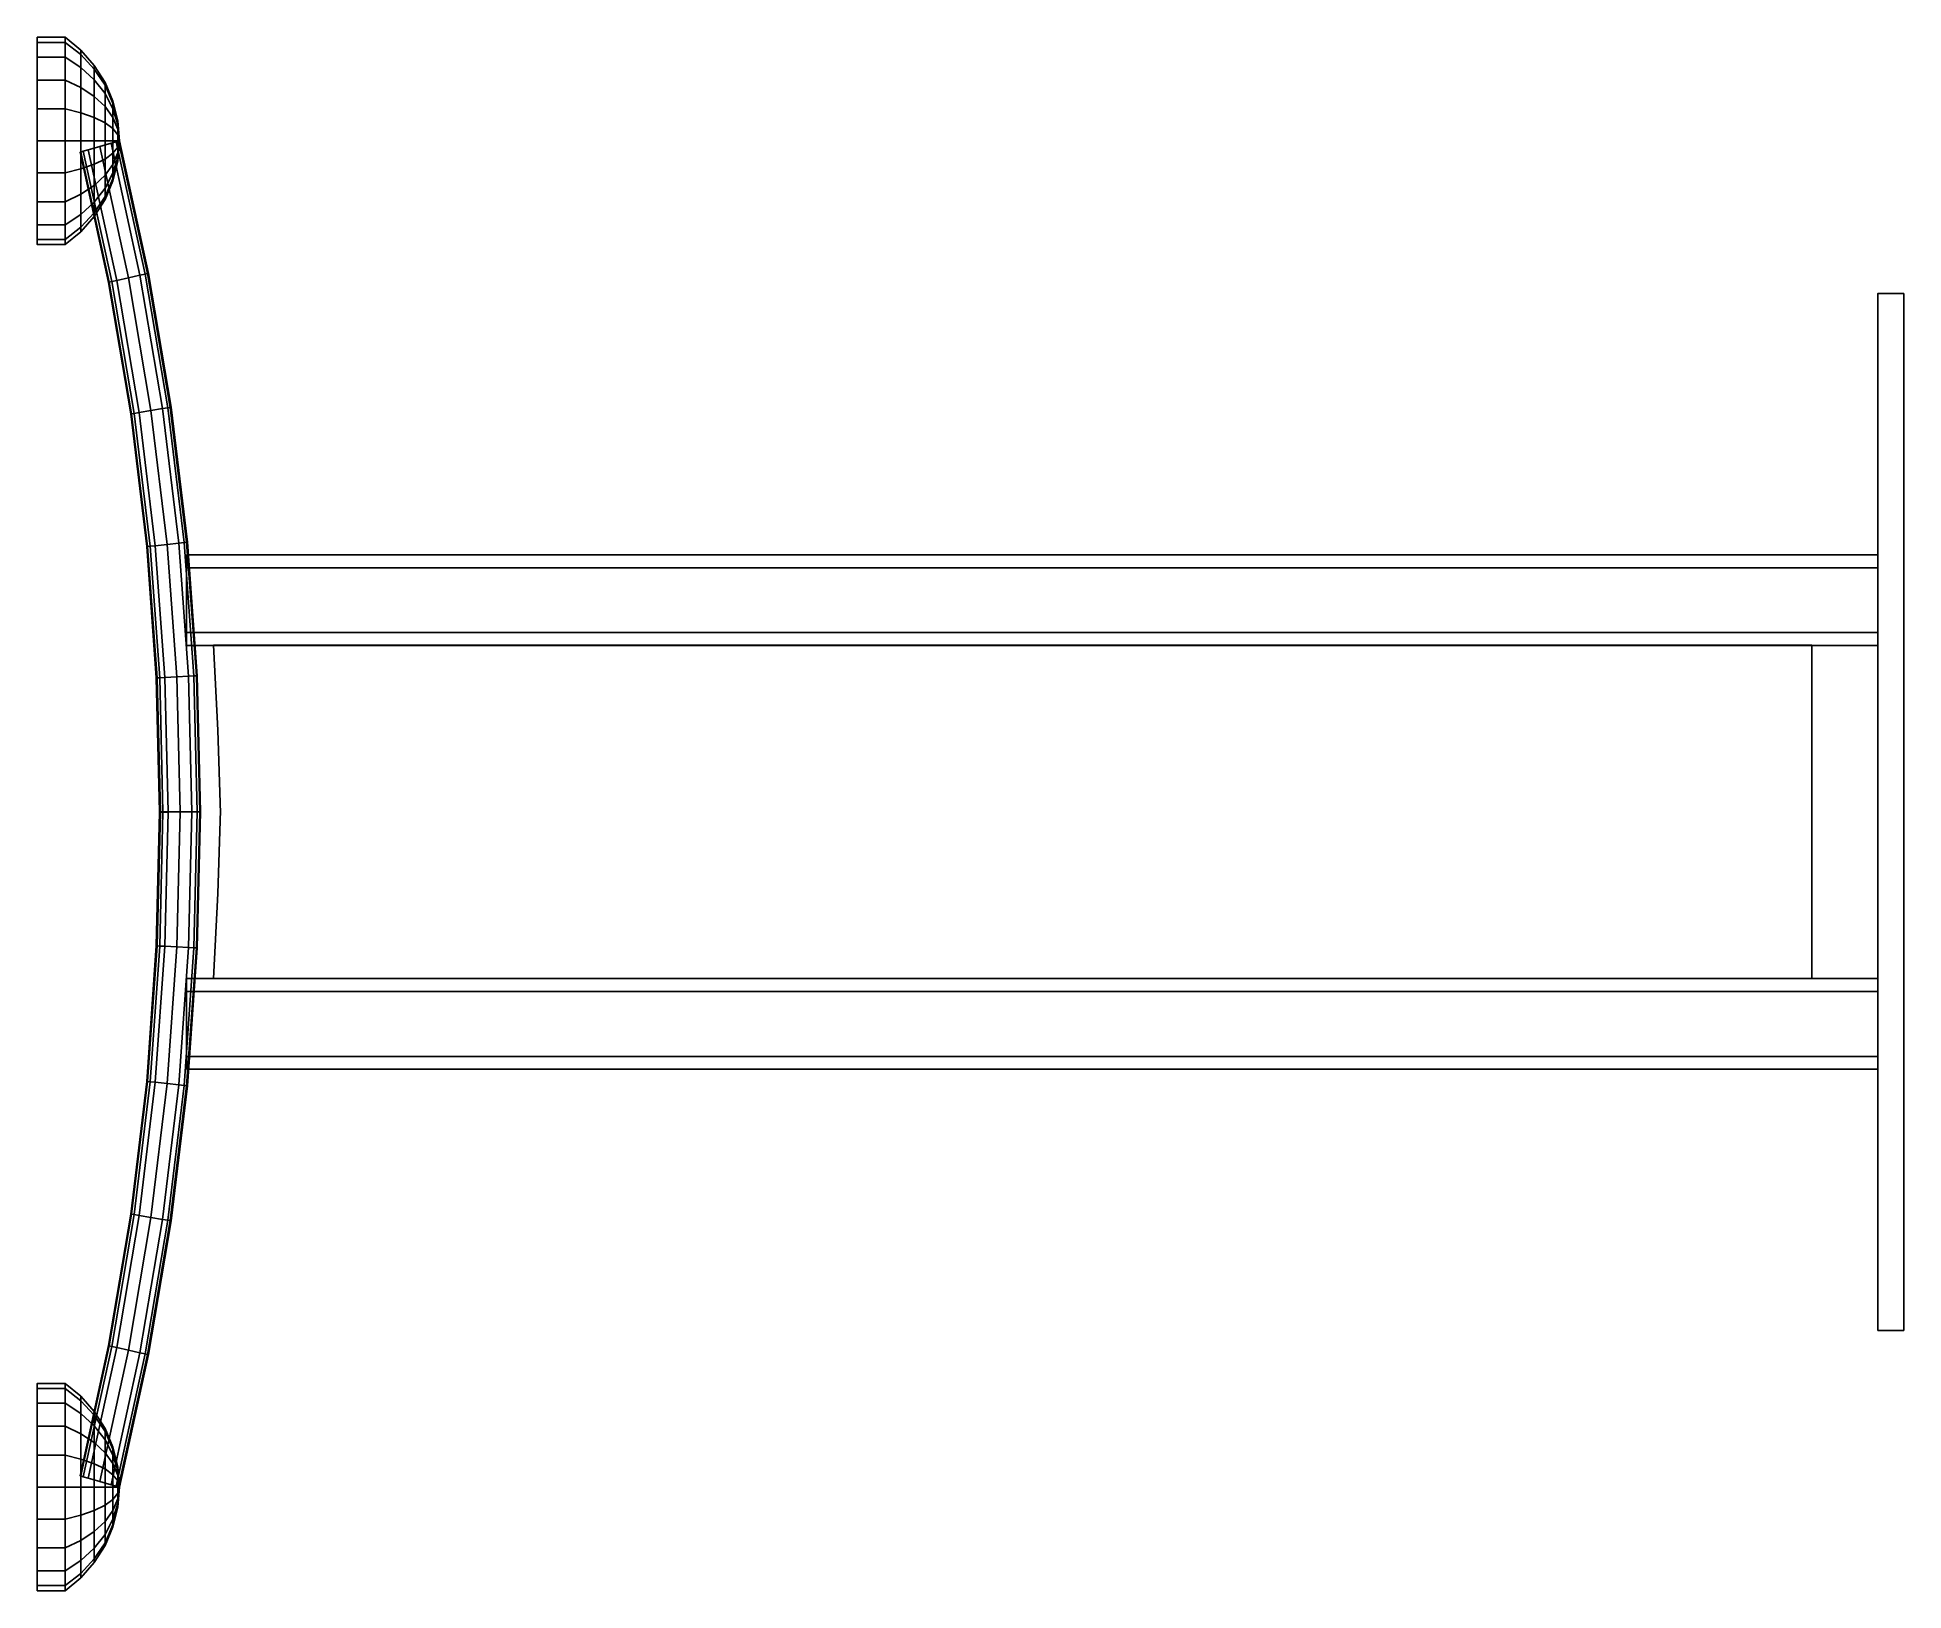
# Model space of a CAD drawing. Extents: x 0 to 720, y -599 to 0.
import ezdxf

# ---------------------------------------------------------------- set-up
doc = ezdxf.new("R2010")
doc.units = 0
doc.header["$MEASUREMENT"] = 0
doc.layers.add('ESTRUTURA', color=141, linetype='CONTINUOUS')
doc.layers.add('VIDRO', color=7, linetype='CONTINUOUS')

msp = doc.modelspace()

# ---------------------------------------------------------------- linework, layer by layer
at = {"layer": 'ESTRUTURA'}
for points in [[(24.06545, -42.14887, 64.11047), (19.67499, -43.40782, 59.66212), (30.69568, -93.80318, 59.66212), (35.15044, -92.79517, 64.11047)], [(19.67499, -43.40782, 20.28286), (24.06545, -42.14887, 15.83451), (35.15044, -92.79517, 15.83451), (30.69568, -93.80318, 20.28286)], [(24.06545, -42.14887, 15.83451), (28.45591, -40.88992, 20.28286), (39.60522, -91.78717, 20.28286), (35.15044, -92.79517, 15.83451)], [(28.45591, -40.88992, 59.66212), (24.06545, -42.14887, 64.11047), (35.15044, -92.79517, 64.11047), (39.60522, -91.78717, 59.66212)], [(28.45591, -40.88992, 20.28286), (30.39649, -40.33347, 26.65903), (41.57423, -91.34163, 26.65903), (39.60522, -91.78717, 20.28286)], [(30.39649, -40.33347, 53.28594), (28.45591, -40.88992, 59.66212), (39.60522, -91.78717, 59.66212), (41.57423, -91.34163, 53.28594)], [(30.39649, -40.33347, 26.65903), (31.35791, -40.05779, 33.28107), (42.54974, -91.12089, 33.28107), (41.57423, -91.34163, 26.65903)], [(31.35791, -40.05779, 46.66391), (30.39649, -40.33347, 53.28594), (41.57423, -91.34163, 53.28594), (42.54974, -91.12089, 46.66391)], [(31.35791, -40.05779, 33.28107), (31.65538, -39.97249, 39.97249), (42.85155, -91.0526, 39.97249), (42.54974, -91.12089, 33.28107)], [(31.65538, -39.97249, 39.97249), (31.35791, -40.05779, 46.66391), (42.54974, -91.12089, 46.66391), (42.85155, -91.0526, 39.97249)], [(16.77299, -44.23994, 46.66391), (16.47551, -44.32524, 39.97249), (27.44934, -94.53777, 39.97249), (27.75116, -94.46947, 46.66391)], [(16.47551, -44.32524, 39.97249), (16.77299, -44.23994, 33.28107), (27.75116, -94.46947, 33.28107), (27.44934, -94.53777, 39.97249)], [(17.7344, -43.96427, 53.28594), (16.77299, -44.23994, 46.66391), (27.75116, -94.46947, 46.66391), (28.72667, -94.24873, 53.28594)], [(16.77299, -44.23994, 33.28107), (17.7344, -43.96427, 26.65903), (28.72667, -94.24873, 26.65903), (27.75116, -94.46947, 33.28107)], [(19.67499, -43.40782, 59.66212), (17.7344, -43.96427, 53.28594), (28.72667, -94.24873, 53.28594), (30.69568, -93.80318, 59.66212)], [(17.7344, -43.96427, 26.65903), (19.67499, -43.40782, 20.28286), (30.69568, -93.80318, 20.28286), (28.72667, -94.24873, 26.65903)], [(35.15044, -92.79517, 64.11047), (30.69568, -93.80318, 59.66212), (39.31213, -144.7556, 59.66212), (43.81689, -144.0018, 64.11047)], [(30.69568, -93.80318, 20.28286), (35.15044, -92.79517, 15.83451), (43.81689, -144.0018, 15.83451), (39.31213, -144.7556, 20.28286)], [(35.15044, -92.79517, 15.83451), (39.60522, -91.78717, 20.28286), (48.32164, -143.248, 20.28286), (43.81689, -144.0018, 15.83451)], [(39.60522, -91.78717, 59.66212), (35.15044, -92.79517, 64.11047), (43.81689, -144.0018, 64.11047), (48.32164, -143.248, 59.66212)], [(39.60522, -91.78717, 20.28286), (41.57423, -91.34163, 26.65903), (50.31275, -142.9148, 26.65903), (48.32164, -143.248, 20.28286)], [(41.57423, -91.34163, 53.28594), (39.60522, -91.78717, 59.66212), (48.32164, -143.248, 59.66212), (50.31275, -142.9148, 53.28594)], [(41.57423, -91.34163, 26.65903), (42.54974, -91.12089, 33.28107), (51.29919, -142.7497, 33.28107), (50.31275, -142.9148, 26.65903)], [(42.54974, -91.12089, 46.66391), (41.57423, -91.34163, 53.28594), (50.31275, -142.9148, 53.28594), (51.29919, -142.7497, 46.66391)], [(42.54974, -91.12089, 33.28107), (42.85155, -91.0526, 39.97249), (51.6044, -142.6986, 39.97249), (51.29919, -142.7497, 33.28107)], [(42.85155, -91.0526, 39.97249), (42.54974, -91.12089, 46.66391), (51.29919, -142.7497, 46.66391), (51.6044, -142.6986, 39.97249)], [(27.75116, -94.46947, 46.66391), (27.44934, -94.53777, 39.97249), (36.02938, -145.305, 39.97249), (36.33459, -145.2539, 46.66391)], [(27.44934, -94.53777, 39.97249), (27.75116, -94.46947, 33.28107), (36.33459, -145.2539, 33.28107), (36.02938, -145.305, 39.97249)], [(28.72667, -94.24873, 53.28594), (27.75116, -94.46947, 46.66391), (36.33459, -145.2539, 46.66391), (37.32103, -145.0888, 53.28594)], [(27.75116, -94.46947, 33.28107), (28.72667, -94.24873, 26.65903), (37.32103, -145.0888, 26.65903), (36.33459, -145.2539, 33.28107)], [(30.69568, -93.80318, 59.66212), (28.72667, -94.24873, 53.28594), (37.32103, -145.0888, 53.28594), (39.31213, -144.7556, 59.66212)], [(28.72667, -94.24873, 26.65903), (30.69568, -93.80318, 20.28286), (39.31213, -144.7556, 20.28286), (37.32103, -145.0888, 26.65903)], [(710, -498.8853, 57.68498), (710, -498.8853, 27.68498), (710, -98.88527, 27.68498), (710, -98.88527, 57.68498)], [(710, -98.88527, 57.68498), (710, -98.88527, 27.68498), (720, -98.88527, 27.68498), (720, -98.88527, 57.68498)], [(710, -498.8853, 27.68498), (710, -98.88527, 27.68498), (720, -98.88527, 27.68498), (720, -498.8853, 27.68498)], [(710, -498.8853, 57.68498), (710, -98.88527, 57.68498), (720, -98.88527, 57.68498), (720, -498.8853, 57.68498)], [(720, -498.8853, 57.68498), (720, -498.8853, 27.68498), (720, -98.88527, 27.68498), (720, -98.88527, 57.68498)], [(43.81689, -144.0018, 15.83451), (48.32164, -143.248, 20.28286), (54.57714, -195.1336, 20.28286), (50.0369, -195.6308, 15.83451)], [(48.32164, -143.248, 59.66212), (43.81689, -144.0018, 64.11047), (50.0369, -195.6308, 64.11047), (54.57714, -195.1336, 59.66212)], [(48.32164, -143.248, 20.28286), (50.31275, -142.9148, 26.65903), (56.58394, -194.9138, 26.65903), (54.57714, -195.1336, 20.28286)], [(50.31275, -142.9148, 53.28594), (48.32164, -143.248, 59.66212), (54.57714, -195.1336, 59.66212), (56.58394, -194.9138, 53.28594)], [(50.31275, -142.9148, 26.65903), (51.29919, -142.7497, 33.28107), (57.57815, -194.8049, 33.28107), (56.58394, -194.9138, 26.65903)], [(51.29919, -142.7497, 46.66391), (50.31275, -142.9148, 53.28594), (56.58394, -194.9138, 53.28594), (57.57815, -194.8049, 46.66391)], [(51.29919, -142.7497, 33.28107), (51.6044, -142.6986, 39.97249), (57.88577, -194.7712, 39.97249), (57.57815, -194.8049, 33.28107)], [(51.6044, -142.6986, 39.97249), (51.29919, -142.7497, 46.66391), (57.57815, -194.8049, 46.66391), (57.88577, -194.7712, 39.97249)], [(36.33459, -145.2539, 46.66391), (36.02938, -145.305, 39.97249), (42.18803, -196.4904, 39.97249), (42.49564, -196.4567, 46.66391)], [(36.02938, -145.305, 39.97249), (36.33459, -145.2539, 33.28107), (42.49564, -196.4567, 33.28107), (42.18803, -196.4904, 39.97249)], [(37.32103, -145.0888, 53.28594), (36.33459, -145.2539, 46.66391), (42.49564, -196.4567, 46.66391), (43.48986, -196.3478, 53.28594)], [(36.33459, -145.2539, 33.28107), (37.32103, -145.0888, 26.65903), (43.48986, -196.3478, 26.65903), (42.49564, -196.4567, 33.28107)], [(39.31213, -144.7556, 59.66212), (37.32103, -145.0888, 53.28594), (43.48986, -196.3478, 53.28594), (45.49665, -196.128, 59.66212)], [(37.32103, -145.0888, 26.65903), (39.31213, -144.7556, 20.28286), (45.49665, -196.128, 20.28286), (43.48986, -196.3478, 26.65903)], [(43.81689, -144.0018, 64.11047), (39.31213, -144.7556, 59.66212), (45.49665, -196.128, 59.66212), (50.0369, -195.6308, 64.11047)], [(39.31213, -144.7556, 20.28286), (43.81689, -144.0018, 15.83451), (50.0369, -195.6308, 15.83451), (45.49665, -196.128, 20.28286)], [(42.49564, -196.4567, 46.66391), (42.18803, -196.4904, 39.97249), (45.90549, -247.1406, 39.97249), (46.21452, -247.1244, 46.66391)], [(42.18803, -196.4904, 39.97249), (42.49564, -196.4567, 33.28107), (46.21452, -247.1244, 33.28107), (45.90549, -247.1406, 39.97249)], [(43.48986, -196.3478, 53.28594), (42.49564, -196.4567, 46.66391), (46.21452, -247.1244, 46.66391), (47.2133, -247.0721, 53.28594)], [(42.49564, -196.4567, 33.28107), (43.48986, -196.3478, 26.65903), (47.2133, -247.0721, 26.65903), (46.21452, -247.1244, 33.28107)], [(45.49665, -196.128, 59.66212), (43.48986, -196.3478, 53.28594), (47.2133, -247.0721, 53.28594), (49.22933, -246.9664, 59.66212)], [(43.48986, -196.3478, 26.65903), (45.49665, -196.128, 20.28286), (49.22933, -246.9664, 20.28286), (47.2133, -247.0721, 26.65903)], [(50.0369, -195.6308, 64.11047), (45.49665, -196.128, 59.66212), (49.22933, -246.9664, 59.66212), (53.79047, -246.7274, 64.11047)], [(45.49665, -196.128, 20.28286), (50.0369, -195.6308, 15.83451), (53.79047, -246.7274, 15.83451), (49.22933, -246.9664, 20.28286)], [(50.0369, -195.6308, 15.83451), (54.57714, -195.1336, 20.28286), (58.3516, -246.4883, 20.28286), (53.79047, -246.7274, 15.83451)], [(54.57714, -195.1336, 59.66212), (50.0369, -195.6308, 64.11047), (53.79047, -246.7274, 64.11047), (58.3516, -246.4883, 59.66212)], [(54.57714, -195.1336, 20.28286), (56.58394, -194.9138, 26.65903), (60.36762, -246.3826, 26.65903), (58.3516, -246.4883, 20.28286)], [(56.58394, -194.9138, 53.28594), (54.57714, -195.1336, 59.66212), (58.3516, -246.4883, 59.66212), (60.36762, -246.3826, 53.28594)], [(56.58394, -194.9138, 26.65903), (57.57815, -194.8049, 33.28107), (61.36641, -246.3303, 33.28107), (60.36762, -246.3826, 26.65903)], [(57.57815, -194.8049, 46.66391), (56.58394, -194.9138, 53.28594), (60.36762, -246.3826, 53.28594), (61.36641, -246.3303, 46.66391)], [(57.49021, -199.6453, 50.18498), (57.49021, -204.6453, 55.18498), (710, -204.6453, 55.18498), (710, -199.6453, 50.18498)], [(57.57815, -194.8049, 33.28107), (57.88577, -194.7712, 39.97249), (61.67544, -246.3141, 39.97249), (61.36641, -246.3303, 33.28107)], [(57.88577, -194.7712, 39.97249), (57.57815, -194.8049, 46.66391), (61.36641, -246.3303, 46.66391), (61.67544, -246.3141, 39.97249)], [(57.49021, -229.6453, 30.18498), (57.49021, -204.6453, 30.18498), (710, -204.6453, 30.18498), (710, -229.6453, 30.18498)], [(57.49021, -234.6453, 35.18498), (57.49021, -229.6453, 30.18498), (710, -229.6453, 30.18498), (710, -234.6453, 35.18498)], [(57.49021, -234.6453, 50.18498), (57.49021, -234.6453, 35.18498), (710, -234.6453, 35.18498), (710, -234.6453, 50.18498)], [(46.21452, -247.1244, 46.66391), (45.90549, -247.1406, 39.97249), (47.16978, -298.7475, 39.97249), (47.47923, -298.7488, 46.66391)], [(45.90549, -247.1406, 39.97249), (46.21452, -247.1244, 33.28107), (47.47923, -298.7488, 33.28107), (47.16978, -298.7475, 39.97249)], [(47.2133, -247.0721, 53.28594), (46.21452, -247.1244, 46.66391), (47.47923, -298.7488, 46.66391), (48.47939, -298.7531, 53.28594)], [(46.21452, -247.1244, 33.28107), (47.2133, -247.0721, 26.65903), (48.47939, -298.7531, 26.65903), (47.47923, -298.7488, 33.28107)], [(49.22933, -246.9664, 59.66212), (47.2133, -247.0721, 53.28594), (48.47939, -298.7531, 53.28594), (50.49816, -298.762, 59.66212)], [(47.2133, -247.0721, 26.65903), (49.22933, -246.9664, 20.28286), (50.49816, -298.762, 20.28286), (48.47939, -298.7531, 26.65903)], [(53.79047, -246.7274, 64.11047), (49.22933, -246.9664, 59.66212), (50.49816, -298.762, 59.66212), (55.06551, -298.7819, 64.11047)], [(49.22933, -246.9664, 20.28286), (53.79047, -246.7274, 15.83451), (55.06551, -298.7819, 15.83451), (50.49816, -298.762, 20.28286)], [(53.79047, -246.7274, 15.83451), (58.3516, -246.4883, 20.28286), (59.63285, -298.8018, 20.28286), (55.06551, -298.7819, 15.83451)], [(58.3516, -246.4883, 59.66212), (53.79047, -246.7274, 64.11047), (55.06551, -298.7819, 64.11047), (59.63285, -298.8018, 59.66212)], [(58.3516, -246.4883, 20.28286), (60.36762, -246.3826, 26.65903), (61.65163, -298.8106, 26.65903), (59.63285, -298.8018, 20.28286)], [(60.36762, -246.3826, 53.28594), (58.3516, -246.4883, 59.66212), (59.63285, -298.8018, 59.66212), (61.65163, -298.8106, 53.28594)], [(60.36762, -246.3826, 26.65903), (61.36641, -246.3303, 33.28107), (62.65178, -298.815, 33.28107), (61.65163, -298.8106, 26.65903)], [(61.36641, -246.3303, 46.66391), (60.36762, -246.3826, 53.28594), (61.65163, -298.8106, 53.28594), (62.65178, -298.815, 46.66391)], [(61.36641, -246.3303, 33.28107), (61.67544, -246.3141, 39.97249), (62.96124, -298.8164, 39.97249), (62.65178, -298.815, 33.28107)], [(61.67544, -246.3141, 39.97249), (61.36641, -246.3303, 46.66391), (62.65178, -298.815, 46.66391), (62.96124, -298.8164, 39.97249)], [(46.21452, -350.5083, 46.66391), (45.90549, -350.4921, 39.97249), (47.16978, -298.8853, 39.97249), (47.47923, -298.8839, 46.66391)], [(45.90549, -350.4921, 39.97249), (46.21452, -350.5083, 33.28107), (47.47923, -298.8839, 33.28107), (47.16978, -298.8853, 39.97249)], [(46.21452, -350.5083, 33.28107), (47.2133, -350.5607, 26.65903), (48.47939, -298.8795, 26.65903), (47.47923, -298.8839, 33.28107)], [(47.2133, -350.5607, 53.28594), (46.21452, -350.5083, 46.66391), (47.47923, -298.8839, 46.66391), (48.47939, -298.8795, 53.28594)], [(47.2133, -350.5607, 26.65903), (49.22933, -350.6664, 20.28286), (50.49816, -298.8707, 20.28286), (48.47939, -298.8795, 26.65903)], [(49.22933, -350.6664, 59.66212), (47.2133, -350.5607, 53.28594), (48.47939, -298.8795, 53.28594), (50.49816, -298.8707, 59.66212)], [(49.22933, -350.6664, 20.28286), (53.79047, -350.9054, 15.83451), (55.06551, -298.8508, 15.83451), (50.49816, -298.8707, 20.28286)], [(53.79047, -350.9054, 64.11047), (49.22933, -350.6664, 59.66212), (50.49816, -298.8707, 59.66212), (55.06551, -298.8508, 64.11047)], [(53.79047, -350.9054, 15.83451), (58.3516, -351.1444, 20.28286), (59.63285, -298.8309, 20.28286), (55.06551, -298.8508, 15.83451)], [(58.3516, -351.1444, 59.66212), (53.79047, -350.9054, 64.11047), (55.06551, -298.8508, 64.11047), (59.63285, -298.8309, 59.66212)], [(58.3516, -351.1444, 20.28286), (60.36762, -351.2501, 26.65903), (61.65163, -298.8221, 26.65903), (59.63285, -298.8309, 20.28286)], [(60.36762, -351.2501, 53.28594), (58.3516, -351.1444, 59.66212), (59.63285, -298.8309, 59.66212), (61.65163, -298.8221, 53.28594)], [(60.36762, -351.2501, 26.65903), (61.36641, -351.3024, 33.28107), (62.65178, -298.8177, 33.28107), (61.65163, -298.8221, 26.65903)], [(61.36641, -351.3024, 46.66391), (60.36762, -351.2501, 53.28594), (61.65163, -298.8221, 53.28594), (62.65178, -298.8177, 46.66391)], [(61.67544, -351.3186, 39.97249), (61.36641, -351.3024, 46.66391), (62.65178, -298.8177, 46.66391), (62.96124, -298.8164, 39.97249)], [(61.36641, -351.3024, 33.28107), (61.67544, -351.3186, 39.97249), (62.96124, -298.8164, 39.97249), (62.65178, -298.8177, 33.28107)], [(42.49564, -402.8067, 46.66391), (42.18803, -402.773, 39.97249), (45.90549, -350.4921, 39.97249), (46.21452, -350.5083, 46.66391)], [(42.18803, -402.773, 39.97249), (42.49564, -402.8067, 33.28107), (46.21452, -350.5083, 33.28107), (45.90549, -350.4921, 39.97249)], [(42.49564, -402.8067, 33.28107), (43.48986, -402.9156, 26.65903), (47.2133, -350.5607, 26.65903), (46.21452, -350.5083, 33.28107)], [(43.48986, -402.9156, 53.28594), (42.49564, -402.8067, 46.66391), (46.21452, -350.5083, 46.66391), (47.2133, -350.5607, 53.28594)], [(43.48986, -402.9156, 26.65903), (45.49665, -403.1354, 20.28286), (49.22933, -350.6664, 20.28286), (47.2133, -350.5607, 26.65903)], [(45.49665, -403.1354, 59.66212), (43.48986, -402.9156, 53.28594), (47.2133, -350.5607, 53.28594), (49.22933, -350.6664, 59.66212)], [(45.49665, -403.1354, 20.28286), (50.0369, -403.6326, 15.83451), (53.79047, -350.9054, 15.83451), (49.22933, -350.6664, 20.28286)], [(50.0369, -403.6326, 64.11047), (45.49665, -403.1354, 59.66212), (49.22933, -350.6664, 59.66212), (53.79047, -350.9054, 64.11047)], [(50.0369, -403.6326, 15.83451), (54.57714, -404.1298, 20.28286), (58.3516, -351.1444, 20.28286), (53.79047, -350.9054, 15.83451)], [(54.57714, -404.1298, 59.66212), (50.0369, -403.6326, 64.11047), (53.79047, -350.9054, 64.11047), (58.3516, -351.1444, 59.66212)], [(54.57714, -404.1298, 20.28286), (56.58394, -404.3496, 26.65903), (60.36762, -351.2501, 26.65903), (58.3516, -351.1444, 20.28286)], [(56.58394, -404.3496, 53.28594), (54.57714, -404.1298, 59.66212), (58.3516, -351.1444, 59.66212), (60.36762, -351.2501, 53.28594)], [(56.58394, -404.3496, 26.65903), (57.57815, -404.4585, 33.28107), (61.36641, -351.3024, 33.28107), (60.36762, -351.2501, 26.65903)], [(57.57815, -404.4585, 46.66391), (56.58394, -404.3496, 53.28594), (60.36762, -351.2501, 53.28594), (61.36641, -351.3024, 46.66391)], [(57.88577, -404.4922, 39.97249), (57.57815, -404.4585, 46.66391), (61.36641, -351.3024, 46.66391), (61.67544, -351.3186, 39.97249)], [(57.57815, -404.4585, 33.28107), (57.88577, -404.4922, 39.97249), (61.67544, -351.3186, 39.97249), (61.36641, -351.3024, 33.28107)], [(57.49021, -363.1253, 50.18498), (57.49021, -363.1253, 35.18498), (710, -363.1253, 35.18498), (710, -363.1253, 50.18498)], [(57.49021, -363.1253, 35.18498), (57.49021, -368.1253, 30.18498), (710, -368.1253, 30.18498), (710, -363.1253, 35.18498)], [(57.49021, -368.1253, 30.18498), (57.49021, -393.1253, 30.18498), (710, -393.1253, 30.18498), (710, -368.1253, 30.18498)], [(57.49021, -398.1253, 50.18498), (57.49021, -393.1253, 55.18498), (710, -393.1253, 55.18498), (710, -398.1253, 50.18498)], [(36.33459, -454.0095, 46.66391), (36.02938, -453.9583, 39.97249), (42.18803, -402.773, 39.97249), (42.49564, -402.8067, 46.66391)], [(36.02938, -453.9583, 39.97249), (36.33459, -454.0095, 33.28107), (42.49564, -402.8067, 33.28107), (42.18803, -402.773, 39.97249)], [(36.33459, -454.0095, 33.28107), (37.32103, -454.1745, 26.65903), (43.48986, -402.9156, 26.65903), (42.49564, -402.8067, 33.28107)], [(37.32103, -454.1745, 53.28594), (36.33459, -454.0095, 46.66391), (42.49564, -402.8067, 46.66391), (43.48986, -402.9156, 53.28594)], [(37.32103, -454.1745, 26.65903), (39.31213, -454.5077, 20.28286), (45.49665, -403.1354, 20.28286), (43.48986, -402.9156, 26.65903)], [(39.31213, -454.5077, 59.66212), (37.32103, -454.1745, 53.28594), (43.48986, -402.9156, 53.28594), (45.49665, -403.1354, 59.66212)], [(39.31213, -454.5077, 20.28286), (43.81689, -455.2616, 15.83451), (50.0369, -403.6326, 15.83451), (45.49665, -403.1354, 20.28286)], [(43.81689, -455.2616, 64.11047), (39.31213, -454.5077, 59.66212), (45.49665, -403.1354, 59.66212), (50.0369, -403.6326, 64.11047)], [(43.81689, -455.2616, 15.83451), (48.32164, -456.0154, 20.28286), (54.57714, -404.1298, 20.28286), (50.0369, -403.6326, 15.83451)], [(48.32164, -456.0154, 59.66212), (43.81689, -455.2616, 64.11047), (50.0369, -403.6326, 64.11047), (54.57714, -404.1298, 59.66212)], [(48.32164, -456.0154, 20.28286), (50.31275, -456.3486, 26.65903), (56.58394, -404.3496, 26.65903), (54.57714, -404.1298, 20.28286)], [(50.31275, -456.3486, 53.28594), (48.32164, -456.0154, 59.66212), (54.57714, -404.1298, 59.66212), (56.58394, -404.3496, 53.28594)], [(50.31275, -456.3486, 26.65903), (51.29919, -456.5137, 33.28107), (57.57815, -404.4585, 33.28107), (56.58394, -404.3496, 26.65903)], [(51.29919, -456.5137, 46.66391), (50.31275, -456.3486, 53.28594), (56.58394, -404.3496, 53.28594), (57.57815, -404.4585, 46.66391)], [(51.6044, -456.5647, 39.97249), (51.29919, -456.5137, 46.66391), (57.57815, -404.4585, 46.66391), (57.88577, -404.4922, 39.97249)], [(51.29919, -456.5137, 33.28107), (51.6044, -456.5647, 39.97249), (57.88577, -404.4922, 39.97249), (57.57815, -404.4585, 33.28107)], [(27.75116, -504.7939, 46.66391), (27.44934, -504.7256, 39.97249), (36.02938, -453.9583, 39.97249), (36.33459, -454.0095, 46.66391)], [(27.44934, -504.7256, 39.97249), (27.75116, -504.7939, 33.28107), (36.33459, -454.0095, 33.28107), (36.02938, -453.9583, 39.97249)], [(27.75116, -504.7939, 33.28107), (28.72667, -505.0146, 26.65903), (37.32103, -454.1745, 26.65903), (36.33459, -454.0095, 33.28107)], [(28.72667, -505.0146, 53.28594), (27.75116, -504.7939, 46.66391), (36.33459, -454.0095, 46.66391), (37.32103, -454.1745, 53.28594)], [(28.72667, -505.0146, 26.65903), (30.69568, -505.4602, 20.28286), (39.31213, -454.5077, 20.28286), (37.32103, -454.1745, 26.65903)], [(30.69568, -505.4602, 59.66212), (28.72667, -505.0146, 53.28594), (37.32103, -454.1745, 53.28594), (39.31213, -454.5077, 59.66212)], [(30.69568, -505.4602, 20.28286), (35.15044, -506.4682, 15.83451), (43.81689, -455.2616, 15.83451), (39.31213, -454.5077, 20.28286)], [(35.15044, -506.4682, 64.11047), (30.69568, -505.4602, 59.66212), (39.31213, -454.5077, 59.66212), (43.81689, -455.2616, 64.11047)], [(35.15044, -506.4682, 15.83451), (39.60522, -507.4762, 20.28286), (48.32164, -456.0154, 20.28286), (43.81689, -455.2616, 15.83451)], [(39.60522, -507.4762, 59.66212), (35.15044, -506.4682, 64.11047), (43.81689, -455.2616, 64.11047), (48.32164, -456.0154, 59.66212)], [(39.60522, -507.4762, 20.28286), (41.57423, -507.9218, 26.65903), (50.31275, -456.3486, 26.65903), (48.32164, -456.0154, 20.28286)], [(41.57423, -507.9218, 53.28594), (39.60522, -507.4762, 59.66212), (48.32164, -456.0154, 59.66212), (50.31275, -456.3486, 53.28594)], [(41.57423, -507.9218, 26.65903), (42.54974, -508.1425, 33.28107), (51.29919, -456.5137, 33.28107), (50.31275, -456.3486, 26.65903)], [(42.54974, -508.1425, 46.66391), (41.57423, -507.9218, 53.28594), (50.31275, -456.3486, 53.28594), (51.29919, -456.5137, 46.66391)], [(42.85155, -508.2108, 39.97249), (42.54974, -508.1425, 46.66391), (51.29919, -456.5137, 46.66391), (51.6044, -456.5647, 39.97249)], [(42.54974, -508.1425, 33.28107), (42.85155, -508.2108, 39.97249), (51.6044, -456.5647, 39.97249), (51.29919, -456.5137, 33.28107)], [(710, -498.8853, 57.68498), (710, -498.8853, 27.68498), (720, -498.8853, 27.68498), (720, -498.8853, 57.68498)], [(16.77299, -555.0234, 46.66391), (16.47551, -554.9382, 39.97249), (27.44934, -504.7256, 39.97249), (27.75116, -504.7939, 46.66391)], [(16.47551, -554.9382, 39.97249), (16.77299, -555.0234, 33.28107), (27.75116, -504.7939, 33.28107), (27.44934, -504.7256, 39.97249)], [(16.77299, -555.0234, 33.28107), (17.7344, -555.2991, 26.65903), (28.72667, -505.0146, 26.65903), (27.75116, -504.7939, 33.28107)], [(17.7344, -555.2991, 53.28594), (16.77299, -555.0234, 46.66391), (27.75116, -504.7939, 46.66391), (28.72667, -505.0146, 53.28594)], [(17.7344, -555.2991, 26.65903), (19.67499, -555.8555, 20.28286), (30.69568, -505.4602, 20.28286), (28.72667, -505.0146, 26.65903)], [(19.67499, -555.8555, 59.66212), (17.7344, -555.2991, 53.28594), (28.72667, -505.0146, 53.28594), (30.69568, -505.4602, 59.66212)], [(19.67499, -555.8555, 20.28286), (24.06545, -557.1145, 15.83451), (35.15044, -506.4682, 15.83451), (30.69568, -505.4602, 20.28286)], [(24.06545, -557.1145, 64.11047), (19.67499, -555.8555, 59.66212), (30.69568, -505.4602, 59.66212), (35.15044, -506.4682, 64.11047)], [(24.06545, -557.1145, 15.83451), (28.45591, -558.3735, 20.28286), (39.60522, -507.4762, 20.28286), (35.15044, -506.4682, 15.83451)], [(28.45591, -558.3735, 59.66212), (24.06545, -557.1145, 64.11047), (35.15044, -506.4682, 64.11047), (39.60522, -507.4762, 59.66212)], [(28.45591, -558.3735, 20.28286), (30.39649, -558.9299, 26.65903), (41.57423, -507.9218, 26.65903), (39.60522, -507.4762, 20.28286)], [(30.39649, -558.9299, 53.28594), (28.45591, -558.3735, 59.66212), (39.60522, -507.4762, 59.66212), (41.57423, -507.9218, 53.28594)], [(30.39649, -558.9299, 26.65903), (31.35791, -559.2056, 33.28107), (42.54974, -508.1425, 33.28107), (41.57423, -507.9218, 26.65903)], [(31.35791, -559.2056, 46.66391), (30.39649, -558.9299, 53.28594), (41.57423, -507.9218, 53.28594), (42.54974, -508.1425, 46.66391)], [(31.65538, -559.2909, 39.97249), (31.35791, -559.2056, 46.66391), (42.54974, -508.1425, 46.66391), (42.85155, -508.2108, 39.97249)], [(31.35791, -559.2056, 33.28107), (31.65538, -559.2909, 39.97249), (42.85155, -508.2108, 39.97249), (42.54974, -508.1425, 33.28107)]]:
    msp.add_3dface(points, dxfattribs=at)
for points, invisible_edges in [([(57.49021, -199.6453, 35.18498), (57.49021, -199.6453, 50.18498), (710, -199.6453, 50.18498), (710, -199.6453, 35.18498)], 8), ([(57.49021, -204.6453, 30.18498), (57.49021, -199.6453, 35.18498), (710, -199.6453, 35.18498), (710, -204.6453, 30.18498)], 2), ([(57.49021, -204.6453, 55.18498), (57.49021, -229.6453, 55.18498), (710, -229.6453, 55.18498), (710, -204.6453, 55.18498)], 2), ([(57.49021, -229.6453, 55.18498), (57.49021, -234.6453, 50.18498), (710, -234.6453, 50.18498), (710, -229.6453, 55.18498)], 8), ([(57.49021, -368.1253, 55.18498), (57.49021, -363.1253, 50.18498), (710, -363.1253, 50.18498), (710, -368.1253, 55.18498)], 8), ([(57.49021, -393.1253, 55.18498), (57.49021, -368.1253, 55.18498), (710, -368.1253, 55.18498), (710, -393.1253, 55.18498)], 2), ([(57.49021, -393.1253, 30.18498), (57.49021, -398.1253, 35.18498), (710, -398.1253, 35.18498), (710, -393.1253, 30.18498)], 2), ([(57.49021, -398.1253, 35.18498), (57.49021, -398.1253, 50.18498), (710, -398.1253, 50.18498), (710, -398.1253, 35.18498)], 8)]:
    msp.add_3dface(points, dxfattribs=dict(at, invisible_edges=invisible_edges))
at = {"layer": 'VIDRO'}
for points, invisible_edges in [([(69.66546, -267.302, 43.68498), (68.01198, -234.5087, 43.68498), (684.5602, -234.5075, 43.68498), (684.5602, -267.0074, 43.68498)], 8), ([(70.62077, -299.2989, 43.68498), (69.66546, -267.302, 43.68498), (684.5602, -267.0074, 43.68498), (684.5602, -298.7475, 43.68498)], 10), ([(70.62077, -298.3338, 43.68498), (69.66546, -330.3307, 43.68498), (684.5602, -330.6253, 43.68498), (684.5602, -298.8853, 43.68498)], 10), ([(69.66546, -330.3307, 43.68498), (68.01198, -363.124, 43.68498), (684.5602, -363.1253, 43.68498), (684.5602, -330.6253, 43.68498)], 8)]:
    msp.add_3dface(points, dxfattribs=dict(at, invisible_edges=invisible_edges))

# ---------------------------------------------------------------- meshes
at = {"layer": 'ESTRUTURA'}
mesh = msp.add_polymesh((2, 20), dxfattribs=dict(at, n_close=True))
for k, corner in enumerate([(0, -39.97249, 79.94498), (0, -52.32467, 77.98859), (0, -63.46774, 72.31091), (0, -72.31092, 63.46773), (0, -77.98859, 52.32467), (0, -79.94498, 39.97249), (0, -77.98859, 27.62031), (0, -72.31092, 16.47724), (0, -63.46774, 7.63406), (0, -52.32467, 1.95639), (0, -39.97249), (0, -27.62031, 1.95639), (0, -16.47725, 7.63406), (0, -7.63407, 16.47724), (0, -1.95639, 27.62031), (0, 0, 39.97249), (0, -1.95639, 52.32467), (0, -7.63407, 63.46773), (0, -16.47725, 72.31091), (0, -27.62031, 77.98859), (10.72799, -39.97249, 79.94498), (10.72799, -52.32467, 77.98859), (10.72799, -63.46774, 72.31091), (10.72799, -72.31092, 63.46773), (10.72799, -77.98859, 52.32467), (10.72799, -79.94498, 39.97249), (10.72799, -77.98859, 27.62031), (10.72799, -72.31092, 16.47724), (10.72799, -63.46774, 7.63406), (10.72799, -52.32467, 1.95639), (10.72799, -39.97249), (10.72799, -27.62031, 1.95639), (10.72799, -16.47725, 7.63406), (10.72799, -7.63407, 16.47724), (10.72799, -1.95639, 27.62031), (10.72799, 0, 39.97249), (10.72799, -1.95639, 52.32467), (10.72799, -7.63407, 63.46773), (10.72799, -16.47725, 72.31091), (10.72799, -27.62031, 77.98859)]):
    mesh.set_mesh_vertex(divmod(k, 20), corner)
mesh = msp.add_polymesh((20, 7), dxfattribs=dict(at, m_close=True))
for k, corner in enumerate([(31.65538, -39.97249, 39.97249), (31.02816, -32.18658, 39.97249), (29.16269, -24.60148, 39.97249), (26.10708, -17.41282, 39.97249), (21.94013, -10.80598, 39.97249), (16.76931, -4.95138, 39.97249), (10.72799, 0, 39.97249), (31.65538, -39.97249, 39.97249), (31.02816, -32.56765, 42.37846), (29.16269, -25.35379, 44.72239), (26.10708, -18.51697, 46.94381), (21.94013, -12.23349, 48.98544), (16.76931, -6.66543, 50.79461), (10.72799, -1.95639, 52.32467), (31.65538, -39.97249, 39.97249), (31.02816, -33.67356, 44.54893), (29.16269, -27.53709, 49.00734), (26.10708, -21.72133, 53.23273), (21.94013, -16.37629, 57.11613), (16.76931, -11.63982, 60.55738), (10.72799, -7.63407, 63.46773), (31.65538, -39.97249, 39.97249), (31.02816, -35.39605, 46.27142), (29.16269, -30.93764, 52.40789), (26.10708, -26.71225, 58.22365), (21.94013, -22.82885, 63.56869), (16.76931, -19.3876, 68.30516), (10.72799, -16.47725, 72.31091), (31.65538, -39.97249, 39.97249), (31.02816, -37.56652, 47.37733), (29.16269, -35.22259, 54.59119), (26.10708, -33.00117, 61.42801), (21.94013, -30.95954, 67.71149), (16.76931, -29.15037, 73.27955), (10.72799, -27.62031, 77.98859), (31.65538, -39.97249, 39.97249), (31.02816, -39.97249, 47.7584), (29.16269, -39.97249, 55.3435), (26.10708, -39.97249, 62.53216), (21.94013, -39.97249, 69.139), (16.76931, -39.97249, 74.9936), (10.72799, -39.97249, 79.94498), (31.65538, -39.97249, 39.97249), (31.02816, -42.37847, 47.37733), (29.16269, -44.7224, 54.59119), (26.10708, -46.94382, 61.42801), (21.94013, -48.98544, 67.71149), (16.76931, -50.79461, 73.27955), (10.72799, -52.32467, 77.98859), (31.65538, -39.97249, 39.97249), (31.02816, -44.54893, 46.27142), (29.16269, -49.00734, 52.40789), (26.10708, -53.23273, 58.22365), (21.94013, -57.11613, 63.56869), (16.76931, -60.55738, 68.30516), (10.72799, -63.46774, 72.31091), (31.65538, -39.97249, 39.97249), (31.02816, -46.27142, 44.54893), (29.16269, -52.4079, 49.00734), (26.10708, -58.22365, 53.23273), (21.94013, -63.56869, 57.11613), (16.76931, -68.30517, 60.55738), (10.72799, -72.31092, 63.46773), (31.65538, -39.97249, 39.97249), (31.02816, -47.37733, 42.37846), (29.16269, -54.59119, 44.72239), (26.10708, -61.42802, 46.94381), (21.94013, -67.71148, 48.98544), (16.76931, -73.27955, 50.79461), (10.72799, -77.98859, 52.32467), (31.65538, -39.97249, 39.97249), (31.02816, -47.7584, 39.97249), (29.16269, -55.3435, 39.97249), (26.10708, -62.53216, 39.97249), (21.94013, -69.139, 39.97249), (16.76931, -74.9936, 39.97249), (10.72799, -79.94498, 39.97249), (31.65538, -39.97249, 39.97249), (31.02816, -47.37733, 37.56651), (29.16269, -54.59119, 35.22258), (26.10708, -61.42802, 33.00116), (21.94013, -67.71148, 30.95954), (16.76931, -73.27955, 29.15037), (10.72799, -77.98859, 27.62031), (31.65538, -39.97249, 39.97249), (31.02816, -46.27142, 35.39605), (29.16269, -52.4079, 30.93764), (26.10708, -58.22365, 26.71225), (21.94013, -63.56869, 22.82885), (16.76931, -68.30517, 19.3876), (10.72799, -72.31092, 16.47724), (31.65538, -39.97249, 39.97249), (31.02816, -44.54893, 33.67356), (29.16269, -49.00734, 27.53708), (26.10708, -53.23273, 21.72133), (21.94013, -57.11613, 16.37629), (16.76931, -60.55738, 11.63981), (10.72799, -63.46774, 7.63406), (31.65538, -39.97249, 39.97249), (31.02816, -42.37847, 32.56765), (29.16269, -44.7224, 25.35379), (26.10708, -46.94382, 18.51696), (21.94013, -48.98544, 12.2335), (16.76931, -50.79461, 6.66543), (10.72799, -52.32467, 1.95639), (31.65538, -39.97249, 39.97249), (31.02816, -39.97249, 32.18658), (29.16269, -39.97249, 24.60148), (26.10708, -39.97249, 17.41282), (21.94013, -39.97249, 10.80598), (16.76931, -39.97249, 4.95138), (10.72799, -39.97249), (31.65538, -39.97249, 39.97249), (31.02816, -37.56652, 32.56765), (29.16269, -35.22259, 25.35379), (26.10708, -33.00117, 18.51696), (21.94013, -30.95954, 12.2335), (16.76931, -29.15037, 6.66543), (10.72799, -27.62031, 1.95639), (31.65538, -39.97249, 39.97249), (31.02816, -35.39605, 33.67356), (29.16269, -30.93764, 27.53708), (26.10708, -26.71225, 21.72133), (21.94013, -22.82885, 16.37629), (16.76931, -19.3876, 11.63981), (10.72799, -16.47725, 7.63406), (31.65538, -39.97249, 39.97249), (31.02816, -33.67356, 35.39605), (29.16269, -27.53709, 30.93764), (26.10708, -21.72133, 26.71225), (21.94013, -16.37629, 22.82885), (16.76931, -11.63982, 19.3876), (10.72799, -7.63407, 16.47724), (31.65538, -39.97249, 39.97249), (31.02816, -32.56765, 37.56651), (29.16269, -25.35379, 35.22258), (26.10708, -18.51697, 33.00116), (21.94013, -12.23349, 30.95954), (16.76931, -6.66543, 29.15037), (10.72799, -1.95639, 27.62031)]):
    mesh.set_mesh_vertex(divmod(k, 7), corner)
mesh = msp.add_polymesh((2, 20), dxfattribs=dict(at, n_close=True))
for k, corner in enumerate([(0, -559.2909, 79.94498), (0, -546.9387, 77.98859), (0, -535.7957, 72.31091), (0, -526.9525, 63.46773), (0, -521.2748, 52.32467), (0, -519.3184, 39.97249), (0, -521.2748, 27.62031), (0, -526.9525, 16.47724), (0, -535.7957, 7.63406), (0, -546.9387, 1.95639), (0, -559.2909), (0, -571.643, 1.95639), (0, -582.7861, 7.63406), (0, -591.6293, 16.47724), (0, -597.3069, 27.62031), (0, -599.2634, 39.97249), (0, -597.3069, 52.32467), (0, -591.6293, 63.46773), (0, -582.7861, 72.31091), (0, -571.643, 77.98859), (10.72799, -559.2909, 79.94498), (10.72799, -546.9387, 77.98859), (10.72799, -535.7957, 72.31091), (10.72799, -526.9525, 63.46773), (10.72799, -521.2748, 52.32467), (10.72799, -519.3184, 39.97249), (10.72799, -521.2748, 27.62031), (10.72799, -526.9525, 16.47724), (10.72799, -535.7957, 7.63406), (10.72799, -546.9387, 1.95639), (10.72799, -559.2909), (10.72799, -571.643, 1.95639), (10.72799, -582.7861, 7.63406), (10.72799, -591.6293, 16.47724), (10.72799, -597.3069, 27.62031), (10.72799, -599.2634, 39.97249), (10.72799, -597.3069, 52.32467), (10.72799, -591.6293, 63.46773), (10.72799, -582.7861, 72.31091), (10.72799, -571.643, 77.98859)]):
    mesh.set_mesh_vertex(divmod(k, 20), corner)
mesh = msp.add_polymesh((20, 7), dxfattribs=dict(at, m_close=True))
for k, corner in enumerate([(31.65538, -559.2909, 39.97249), (31.02816, -567.0767, 39.97249), (29.16269, -574.6618, 39.97249), (26.10708, -581.8505, 39.97249), (21.94013, -588.4574, 39.97249), (16.76931, -594.312, 39.97249), (10.72799, -599.2634, 39.97249), (31.65538, -559.2909, 39.97249), (31.02816, -566.6957, 42.37846), (29.16269, -573.9095, 44.72239), (26.10708, -580.7464, 46.94381), (21.94013, -587.0298, 48.98544), (16.76931, -592.598, 50.79461), (10.72799, -597.3069, 52.32467), (31.65538, -559.2909, 39.97249), (31.02816, -565.5898, 44.54893), (29.16269, -571.7263, 49.00734), (26.10708, -577.5421, 53.23273), (21.94013, -582.8871, 57.11613), (16.76931, -587.6235, 60.55738), (10.72799, -591.6293, 63.46773), (31.65538, -559.2909, 39.97249), (31.02816, -563.8673, 46.27142), (29.16269, -568.3257, 52.40789), (26.10708, -572.5511, 58.22365), (21.94013, -576.4346, 63.56869), (16.76931, -579.8757, 68.30516), (10.72799, -582.7861, 72.31091), (31.65538, -559.2909, 39.97249), (31.02816, -561.6968, 47.37733), (29.16269, -564.0407, 54.59119), (26.10708, -566.2622, 61.42801), (21.94013, -568.3038, 67.71149), (16.76931, -570.113, 73.27955), (10.72799, -571.643, 77.98859), (31.65538, -559.2909, 39.97249), (31.02816, -559.2909, 47.7584), (29.16269, -559.2909, 55.3435), (26.10708, -559.2909, 62.53216), (21.94013, -559.2909, 69.139), (16.76931, -559.2909, 74.9936), (10.72799, -559.2909, 79.94498), (31.65538, -559.2909, 39.97249), (31.02816, -556.8849, 47.37733), (29.16269, -554.541, 54.59119), (26.10708, -552.3195, 61.42801), (21.94013, -550.278, 67.71149), (16.76931, -548.4688, 73.27955), (10.72799, -546.9387, 77.98859), (31.65538, -559.2909, 39.97249), (31.02816, -554.7145, 46.27142), (29.16269, -550.256, 52.40789), (26.10708, -546.0307, 58.22365), (21.94013, -542.1472, 63.56869), (16.76931, -538.706, 68.30516), (10.72799, -535.7957, 72.31091), (31.65538, -559.2909, 39.97249), (31.02816, -552.992, 44.54893), (29.16269, -546.8555, 49.00734), (26.10708, -541.0397, 53.23273), (21.94013, -535.6947, 57.11613), (16.76931, -530.9582, 60.55738), (10.72799, -526.9525, 63.46773), (31.65538, -559.2909, 39.97249), (31.02816, -551.886, 42.37846), (29.16269, -544.6722, 44.72239), (26.10708, -537.8354, 46.94381), (21.94013, -531.5518, 48.98544), (16.76931, -525.9838, 50.79461), (10.72799, -521.2748, 52.32467), (31.65538, -559.2909, 39.97249), (31.02816, -551.505, 39.97249), (29.16269, -543.9199, 39.97249), (26.10708, -536.7312, 39.97249), (21.94013, -530.1244, 39.97249), (16.76931, -524.2697, 39.97249), (10.72799, -519.3184, 39.97249), (31.65538, -559.2909, 39.97249), (31.02816, -551.886, 37.56651), (29.16269, -544.6722, 35.22258), (26.10708, -537.8354, 33.00116), (21.94013, -531.5518, 30.95954), (16.76931, -525.9838, 29.15037), (10.72799, -521.2748, 27.62031), (31.65538, -559.2909, 39.97249), (31.02816, -552.992, 35.39605), (29.16269, -546.8555, 30.93764), (26.10708, -541.0397, 26.71225), (21.94013, -535.6947, 22.82885), (16.76931, -530.9582, 19.3876), (10.72799, -526.9525, 16.47724), (31.65538, -559.2909, 39.97249), (31.02816, -554.7145, 33.67356), (29.16269, -550.256, 27.53708), (26.10708, -546.0307, 21.72133), (21.94013, -542.1472, 16.37629), (16.76931, -538.706, 11.63981), (10.72799, -535.7957, 7.63406), (31.65538, -559.2909, 39.97249), (31.02816, -556.8849, 32.56765), (29.16269, -554.541, 25.35379), (26.10708, -552.3195, 18.51696), (21.94013, -550.278, 12.2335), (16.76931, -548.4688, 6.66543), (10.72799, -546.9387, 1.95639), (31.65538, -559.2909, 39.97249), (31.02816, -559.2909, 32.18658), (29.16269, -559.2909, 24.60148), (26.10708, -559.2909, 17.41282), (21.94013, -559.2909, 10.80598), (16.76931, -559.2909, 4.95138), (10.72799, -559.2909), (31.65538, -559.2909, 39.97249), (31.02816, -561.6968, 32.56765), (29.16269, -564.0407, 25.35379), (26.10708, -566.2622, 18.51696), (21.94013, -568.3038, 12.2335), (16.76931, -570.113, 6.66543), (10.72799, -571.643, 1.95639), (31.65538, -559.2909, 39.97249), (31.02816, -563.8673, 33.67356), (29.16269, -568.3257, 27.53708), (26.10708, -572.5511, 21.72133), (21.94013, -576.4346, 16.37629), (16.76931, -579.8757, 11.63981), (10.72799, -582.7861, 7.63406), (31.65538, -559.2909, 39.97249), (31.02816, -565.5898, 35.39605), (29.16269, -571.7263, 30.93764), (26.10708, -577.5421, 26.71225), (21.94013, -582.8871, 22.82885), (16.76931, -587.6235, 19.3876), (10.72799, -591.6293, 16.47724), (31.65538, -559.2909, 39.97249), (31.02816, -566.6957, 37.56651), (29.16269, -573.9095, 35.22258), (26.10708, -580.7464, 33.00116), (21.94013, -587.0298, 30.95954), (16.76931, -592.598, 29.15037), (10.72799, -597.3069, 27.62031)]):
    mesh.set_mesh_vertex(divmod(k, 7), corner)

doc.saveas('drawing.dxf')
